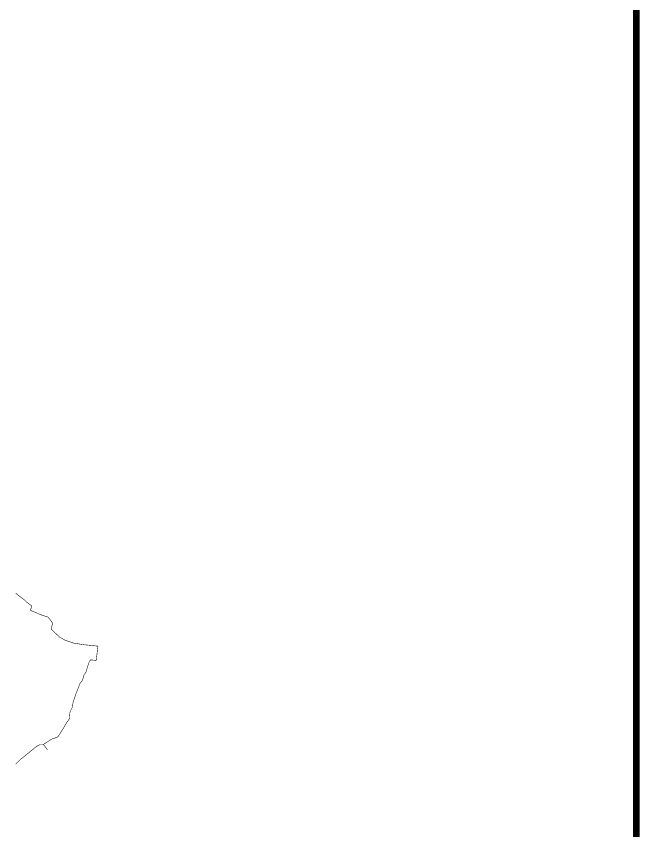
# Model space of a CAD drawing. Header units: inches. Extents: x 174104 to 230935, y 1583276 to 1631460.
# Drawn here: x 221527 to 230935, y 1595569 to 1607862 of the extents above; entities that cross this region are included whole.
import ezdxf

# ---------------------------------------------------------------- set-up
doc = ezdxf.new("R2010")
doc.units = ezdxf.units.IN
doc.header["$LTSCALE"] = 15
doc.header["$MEASUREMENT"] = 0
doc.linetypes.add('HIDDEN2', pattern=[0.1875, 0.125, -0.0625])
doc.layers.add('text2', color=7, linetype='Continuous')
doc.layers.add('VILLAGE BOUNDRY', color=5, linetype='Continuous')

msp = doc.modelspace()

# ---------------------------------------------------------------- linework, layer by layer
at = {"layer": 'text2', "const_width": 100}
msp.add_lwpolyline([(174153.83452, 1631410.23269), (230884.84018, 1631410.23269), (230884.84018, 1583325.91205), (174153.83452, 1583325.91205)], close=True, dxfattribs=at)
at = {"layer": 'VILLAGE BOUNDRY', "linetype": 'HIDDEN2', "ltscale": 5, "const_width": 8}
msp.add_lwpolyline([(221517.11003, 1599154.63342), (221583.62052, 1599100.87354), (221641.72258, 1599057.76244), (221683.0554, 1599019.94117), (221759.96889, 1598962.77547), (221741.34389, 1598895.5594), (221869.36423, 1598839.83451), (222007.92948, 1598791.14097), (222029.52728, 1598762.85054), (222047.23491, 1598741.06171), (222075.91401, 1598700.18625), (222052.74633, 1598611.52129), (222129.94517, 1598538.7177), (222181.98344, 1598490.36571), (222259.49026, 1598445.7038), (222386.53143, 1598401.57981), (222543.99341, 1598376.73798), (222675.13561, 1598363.4814), (222759.04542, 1598354.91099), (222732.56417, 1598139.56076), (222645.84977, 1598147.52723), (222623.29015, 1598107.68196), (222606.40038, 1598056.76224), (222580.11041, 1597967.27956), (222548.83216, 1597920.69004), (222524.88806, 1597836.86331), (222488.88606, 1597793.68563), (222424.26551, 1597627.60296), (222391.02482, 1597526.71872), (222380.32593, 1597491.46348), (222375.35893, 1597440.05663), (222336.85463, 1597361.08309), (222327.43124, 1597256.84895), (222285.23218, 1597197.75363), (222228.75842, 1597100.36706), (222153.38573, 1596984.61517), (222065.26533, 1596952.04782), (222055.57027, 1596948.31743), (221936.74427, 1596870.94386), (221996.23559, 1596790.36916), (221936.74427, 1596870.94386), (221887.8888, 1596871.05616), (221846.3601, 1596848.85592), (221839.61472, 1596847.47269), (221618.73033, 1596666.5671), (221603.9927, 1596658.67275), (221517.2089, 1596571.45626)], dxfattribs=at)

doc.saveas('drawing.dxf')
